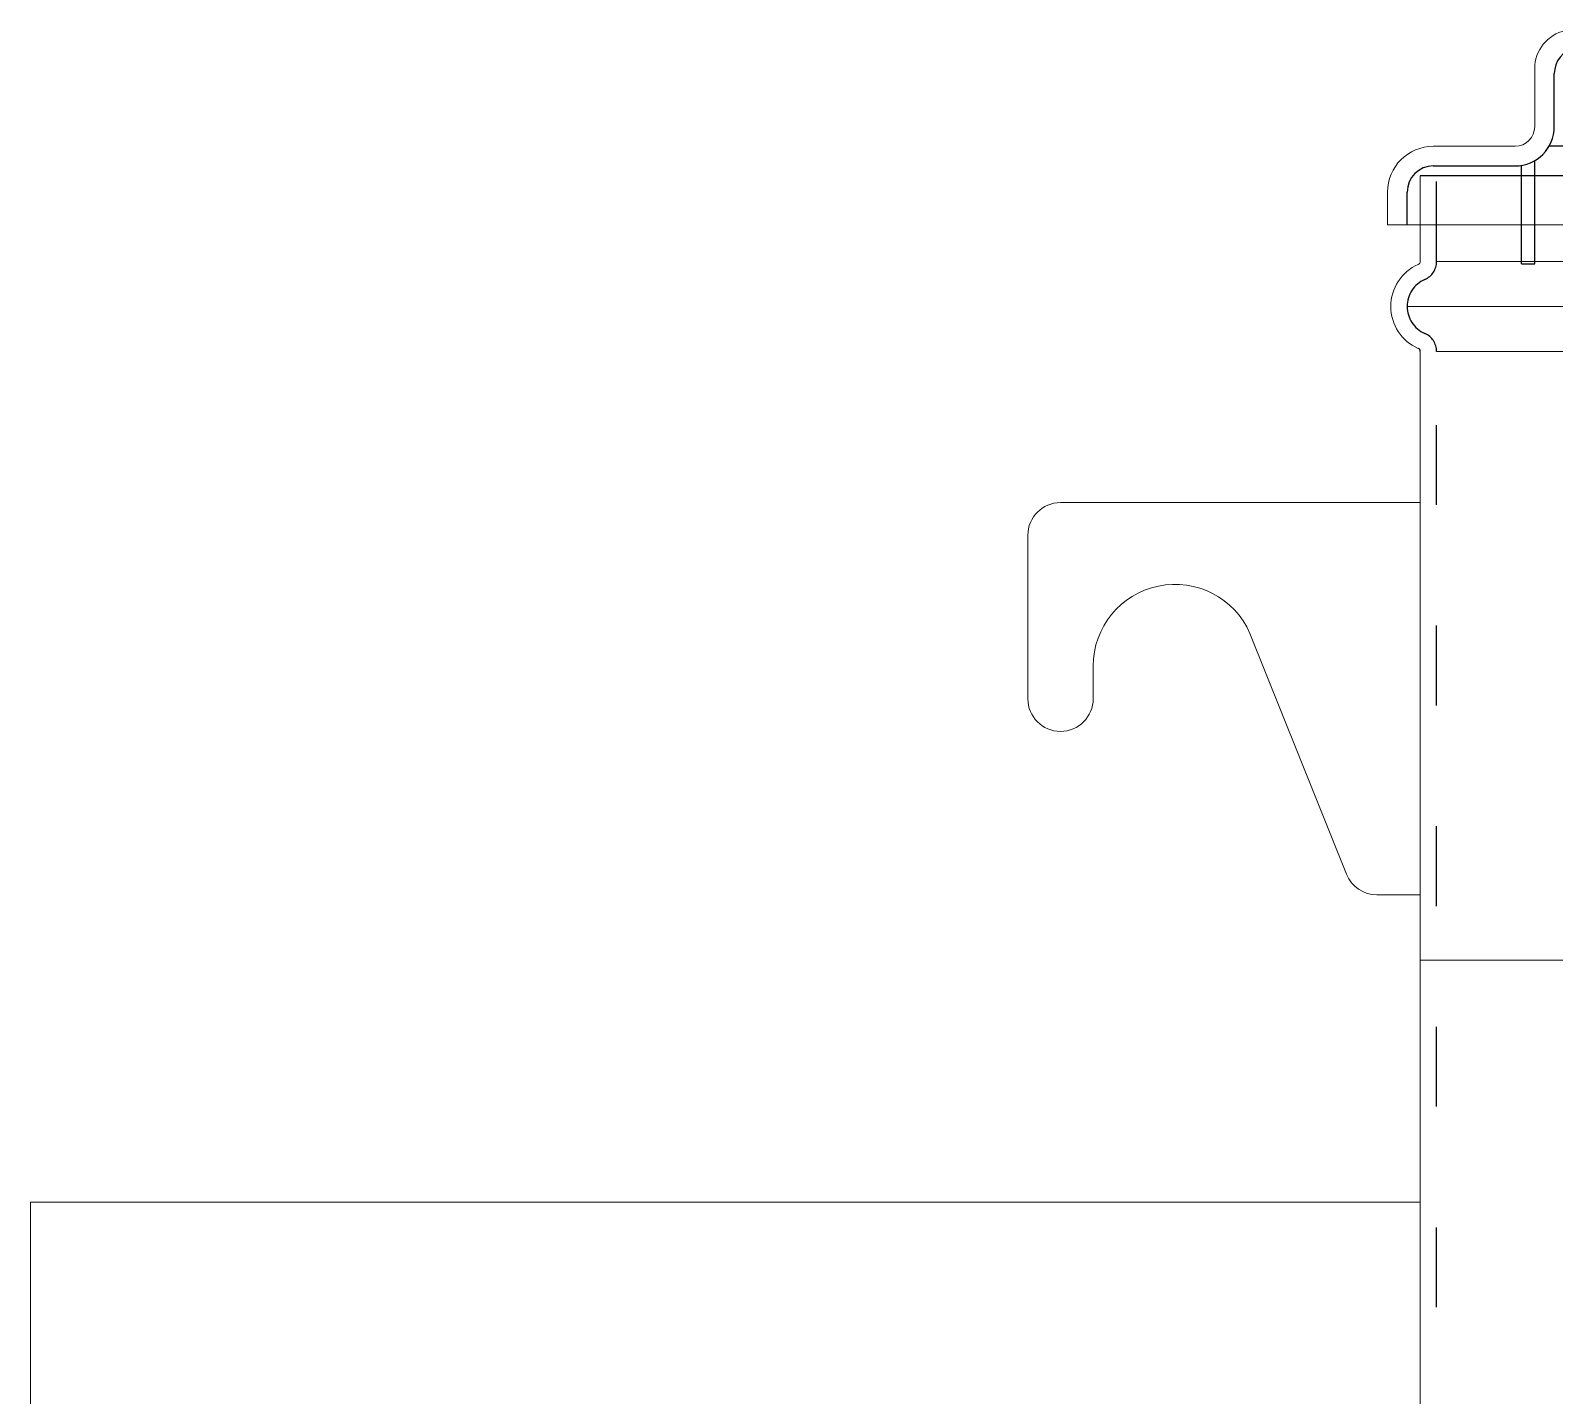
# Model space of a CAD drawing. Header units: millimetres. Extents: x 104833 to 218395, y -330386 to -125668.
# Drawn here: x 108008.6 to 108241.6, y -127106.9 to -126898.1 of the extents above; entities that cross this region are included whole.
import ezdxf

# ---------------------------------------------------------------- set-up
doc = ezdxf.new("R2010")
doc.units = ezdxf.units.MM
doc.header["$LTSCALE"] = 13
for name, pattern in [('1 实线', [0]), ('ACAD_ISO03W100', [1.18, 0.47, -0.71]), ('ACAD_ISO04W100', [30, 24, -3, 0, -3]), ('CENTER', [50.8, 31.75, -6.35, 6.35, -6.35])]:
    doc.linetypes.add(name, pattern=pattern)
doc.layers.get('0').update_dxf_attribs({"color": 1, "linetype": 'CENTER'})
doc.layers.add('标注、文本', color=3, linetype='Continuous', lineweight=25)
doc.layers.add('粗实线', color=4, linetype='Continuous')

msp = doc.modelspace()

# ---------------------------------------------------------------- linework, layer by layer
at = {"color": 7, "linetype": '1 实线', "lineweight": 0}
for p, q in [((108238.56, -126912.83), (108238.56, -126903.97)), ((108223.06, -126915.83), (108235.56, -126915.83)), ((108221.06, -126933.45), (108221.06, -126920.33)), ((108216.06, -126927.83), (108216.06, -126922.83)), ((108219.06, -126927.83), (108216.06, -126927.83)), ((108752.06, -126927.83), (108216.06, -126927.83)), ((108223.56, -126933.45), (108747.56, -126933.45)), ((108221.06, -127676.33), (108221.06, -126947.2)), ((108747.56, -126947.2), (108223.56, -126947.2)), ((108221.06, -126970.33), (108166.06, -126970.33)), ((108221.06, -126970.33), (108221.06, -127030.33)), ((108161.06, -126975.33), (108161.06, -127000.33)), ((108195.02, -126990.35), (108209.8, -127027.19)), ((108171.06, -127000.33), (108171.06, -126995.33)), ((108166.06, -127005.33), (108166.06, -127005.33)), ((108214.44, -127030.33), (108221.06, -127030.33)), ((108008.56, -127077.35), (108221.06, -127077.35)), ((108008.56, -127077.35), (108008.56, -127137.35))]:
    msp.add_line(p, q, dxfattribs=at)
for centre, radius, start, end in [((108244.56, -126903.97), 6, 102.4958, 180), ((108235.56, -126912.83), 3, 270, 0), ((108235.56, -126912.83), 3, 270, 0), ((108223.06, -126922.83), 7, 90, 180), ((108223.56, -126940.33), 7, 113.5782, 246.4218), ((108220.56, -126933.45), 0.5, 293.5782, 0), ((108166.06, -126975.33), 5, 90, 180), ((108183.56, -126995.33), 12.5, 23.4828, 180), ((108166.06, -127000.33), 5, 180, 270), ((108166.06, -127000.33), 5, 270, 0), ((108214.44, -127025.33), 5, 201.8544, 270)]:
    msp.add_arc(centre, radius, start, end, dxfattribs=at)
at = {"layer": '标注、文本'}
for p, q in [((108241.56, -126912.83), (108241.56, -126904.7)), ((108735.56, -126915.83), (108240.76, -126915.83)), ((108223.06, -126918.83), (108235.56, -126918.83)), ((108236.56, -126933.83), (108236.56, -126918.74)), ((108238.56, -126933.83), (108238.56, -126918.02)), ((108735.56, -126920.33), (108235.56, -126920.33)), ((108219.06, -126927.83), (108219.06, -126922.83)), ((108236.56, -126933.83), (108238.56, -126933.83))]:
    msp.add_line(p, q, dxfattribs=at)
at = {"layer": '标注、文本', "color": 1, "linetype": 'ACAD_ISO04W100', "lineweight": 15}
for p, q in [((108754.56, -126940.33), (108219.06, -126940.33)), ((108750.06, -127040.33), (108221.06, -127040.33))]:
    msp.add_line(p, q, dxfattribs=at)
at = {"layer": '标注、文本'}
for centre, radius, start, end in [((108245.56, -126904.7), 4, 102.3972, 180), ((108235.56, -126912.83), 6, 270, 0), ((108223.06, -126922.83), 4, 90, 180)]:
    msp.add_arc(centre, radius, start, end, dxfattribs=at)
at = {"layer": '粗实线', "ltscale": 2}
msp.add_line((108750.06, -126920.33), (108221.06, -126920.33), dxfattribs=at)
at = {"layer": '粗实线', "color": 2, "linetype": 'ACAD_ISO03W100', "ltscale": 2}
for p, q in [((108223.56, -126933.45), (108223.56, -126920.33)), ((108223.56, -127676.33), (108223.56, -126947.2))]:
    msp.add_line(p, q, dxfattribs=at)
for centre, radius, start, end in [((108220.56, -126933.45), 3, 293.5782, 0), ((108223.56, -126940.33), 4.5, 113.5782, 246.4218), ((108220.56, -126947.2), 3, 0, 66.4218)]:
    msp.add_arc(centre, radius, start, end, dxfattribs=at)
at = {"layer": '粗实线', "ltscale": 2}
msp.add_arc((108220.56, -126947.2), 0.5, 0, 66.4218, dxfattribs=at)
msp.add_arc((108220.56, -126947.2), 0.5, 0, 66.4218, dxfattribs=at)

doc.saveas('drawing.dxf')
